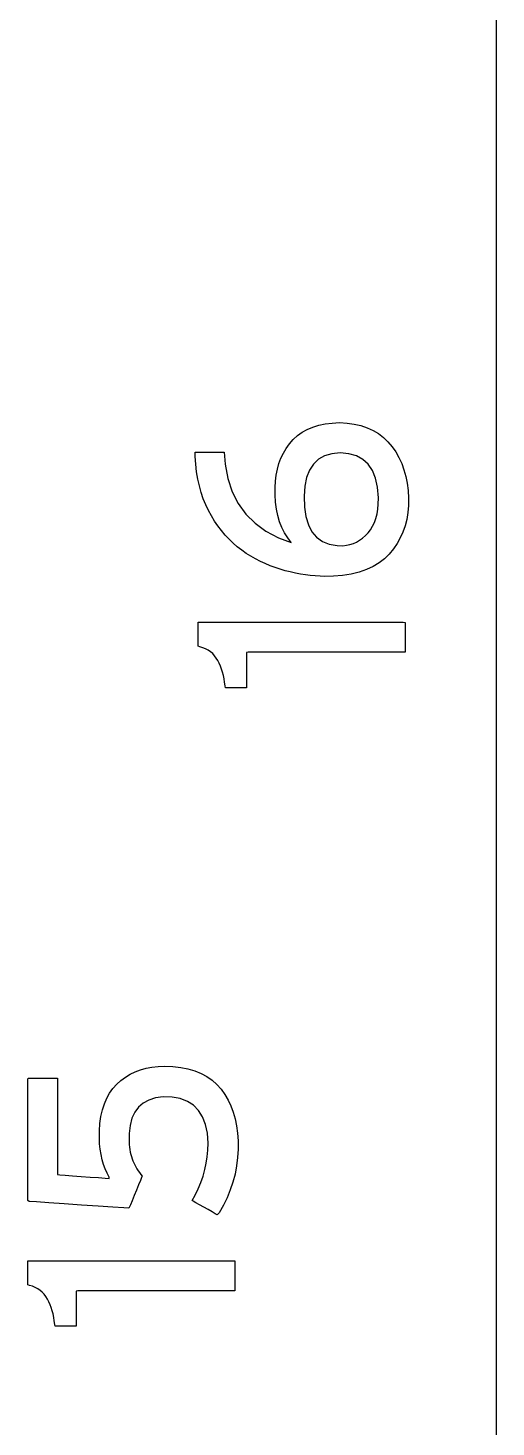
# Model space of a CAD drawing. Extents: x 1 to 47.7, y 0.2 to 35.
# Drawn here: x 37.759 to 37.978, y 7.206 to 7.863 of the extents above; entities that cross this region are included whole.
import ezdxf

# ---------------------------------------------------------------- set-up
doc = ezdxf.new("R2010")
doc.units = 0
doc.header["$MEASUREMENT"] = 0
doc.layers.add('8_0_____DWG', color=7, linetype='CONTINUOUS')

msp = doc.modelspace()

# ---------------------------------------------------------------- linework, layer by layer
at = {"layer": '8_0_____DWG'}
msp.add_lwpolyline([(37.97843, 8.00818), (37.97843, 7.8244), (37.97843, 7.64214), (37.97843, 7.4615), (37.97843, 7.28258), (37.97843, 7.10547), (37.97843, 6.93027), (37.97843, 6.75707), (37.97843, 6.58597), (37.97843, 6.50123), (37.97843, 6.41706), (37.97843, 6.33346), (37.97843, 6.25044), (37.97843, 6.16801), (37.97843, 6.0862), (37.97843, 6.005), (37.97843, 5.92444), (37.97843, 5.84452), (37.97843, 5.76525), (37.97843, 5.68665), (37.97843, 5.60873), (37.97843, 5.5315), (37.97843, 5.45498), (37.97843, 5.37917)], dxfattribs=at)
for points in [[(37.90493, 7.67741), (37.90848, 7.67721), (37.91183, 7.67676), (37.91497, 7.67603), (37.91791, 7.67504), (37.92065, 7.67378), (37.92318, 7.67226), (37.92551, 7.67046), (37.92764, 7.66841), (37.92957, 7.6661), (37.93131, 7.66361), (37.93283, 7.66098), (37.93413, 7.65819), (37.9352, 7.65525), (37.93606, 7.65215), (37.9367, 7.64891), (37.93711, 7.6455), (37.93731, 7.64195), (37.93728, 7.63844), (37.937, 7.63512), (37.93649, 7.63194), (37.93573, 7.6289), (37.93472, 7.62599), (37.93347, 7.62321), (37.93198, 7.62057), (37.93024, 7.61806), (37.92826, 7.61568), (37.92603, 7.61345), (37.9235, 7.61149), (37.92067, 7.60979), (37.91754, 7.60836), (37.91412, 7.60719), (37.91039, 7.60629), (37.90637, 7.60566), (37.90206, 7.60529), (37.89802, 7.60519), (37.89577, 7.60524), (37.89349, 7.60538), (37.8912, 7.60559), (37.88888, 7.60589), (37.88654, 7.60626), (37.88418, 7.60671), (37.88179, 7.60724), (37.87938, 7.60785), (37.87697, 7.60853), (37.87462, 7.60931), (37.87229, 7.61019), (37.87, 7.61116), (37.86773, 7.61222), (37.8655, 7.61338), (37.8633, 7.61464), (37.86112, 7.61599), (37.85898, 7.61744), (37.8569, 7.61906), (37.85491, 7.6208), (37.853, 7.62265), (37.85118, 7.62461), (37.84944, 7.62668), (37.84778, 7.62887), (37.84621, 7.63116), (37.84472, 7.63357), (37.84332, 7.63609), (37.84205, 7.63876), (37.84091, 7.64157), (37.83992, 7.64453), (37.83907, 7.64764), (37.83837, 7.65089), (37.8378, 7.65429), (37.83739, 7.65783), (37.83711, 7.66151), (37.83713, 7.66356), (37.83805, 7.66356), (37.8397, 7.66356), (37.84181, 7.66356), (37.84414, 7.66356), (37.84645, 7.66356), (37.84848, 7.66356), (37.84998, 7.66356), (37.85069, 7.66356), (37.85117, 7.65791), (37.85243, 7.65111), (37.85447, 7.64493), (37.85728, 7.63937), (37.86086, 7.63442), (37.86522, 7.6301), (37.87035, 7.62639), (37.87626, 7.6233), (37.88225, 7.62115), (37.88058, 7.62328), (37.87911, 7.6256), (37.87785, 7.6281), (37.87679, 7.63081), (37.87594, 7.6337), (37.8753, 7.63679), (37.87486, 7.64007), (37.87463, 7.64355), (37.87461, 7.64695), (37.87478, 7.64992), (37.87514, 7.65278), (37.8757, 7.65552), (37.87646, 7.65814), (37.8774, 7.66065), (37.87854, 7.66305), (37.87988, 7.66533), (37.88141, 7.66749), (37.88316, 7.66951), (37.88514, 7.67131), (37.88734, 7.67288), (37.88974, 7.67421), (37.89236, 7.67531), (37.89518, 7.67618), (37.89822, 7.67682), (37.90147, 7.67723)], [(37.90521, 7.66317), (37.9013, 7.6628), (37.89791, 7.6618), (37.89503, 7.66019), (37.89266, 7.65796), (37.8908, 7.6551), (37.88945, 7.65162), (37.88862, 7.64753), (37.8883, 7.64281), (37.88846, 7.63773), (37.88912, 7.63323), (37.89029, 7.62937), (37.89197, 7.62615), (37.89416, 7.62357), (37.89686, 7.62162), (37.90006, 7.62032), (37.90378, 7.61965), (37.90647, 7.61959), (37.90819, 7.61977), (37.90983, 7.62011), (37.91141, 7.62062), (37.91292, 7.62129), (37.91436, 7.62213), (37.91574, 7.62313), (37.91704, 7.6243), (37.9183, 7.62563), (37.91945, 7.62711), (37.92045, 7.62874), (37.9213, 7.63051), (37.92199, 7.63243), (37.92253, 7.6345), (37.92291, 7.63671), (37.92314, 7.63908), (37.92319, 7.64213), (37.92277, 7.64704), (37.92182, 7.65129), (37.92035, 7.65489), (37.91836, 7.65785), (37.91585, 7.66015), (37.91282, 7.66181), (37.90927, 7.66281)], [(37.93576, 7.56958), (37.93291, 7.56958), (37.92533, 7.56958), (37.91447, 7.56958), (37.90178, 7.56958), (37.88874, 7.56958), (37.87678, 7.56958), (37.86738, 7.56958), (37.86198, 7.56958), (37.86123, 7.56941), (37.86123, 7.5682), (37.86123, 7.5661), (37.86123, 7.56342), (37.86123, 7.5605), (37.86123, 7.55765), (37.86123, 7.55522), (37.86123, 7.55352), (37.86123, 7.55288), (37.86085, 7.55288), (37.85983, 7.55288), (37.85836, 7.55288), (37.85666, 7.55288), (37.8549, 7.55288), (37.85329, 7.55288), (37.85202, 7.55288), (37.8513, 7.55288), (37.85112, 7.55375), (37.85093, 7.55544), (37.85067, 7.55707), (37.85034, 7.55865), (37.84995, 7.56016), (37.8495, 7.56162), (37.84898, 7.56302), (37.84839, 7.56435), (37.84774, 7.56563), (37.84703, 7.56682), (37.84623, 7.5679), (37.84532, 7.56887), (37.84432, 7.56973), (37.84322, 7.57048), (37.84202, 7.57113), (37.84072, 7.57167), (37.83932, 7.5721), (37.83858, 7.57239), (37.83858, 7.57322), (37.83858, 7.57466), (37.83858, 7.57649), (37.83858, 7.57849), (37.83858, 7.58043), (37.83858, 7.58209), (37.83858, 7.58325), (37.83858, 7.58369), (37.8423, 7.58369), (37.85219, 7.58369), (37.86635, 7.58369), (37.88289, 7.58369), (37.8999, 7.58369), (37.91549, 7.58369), (37.92775, 7.58369), (37.93479, 7.58369), (37.93576, 7.58355), (37.93576, 7.58252), (37.93576, 7.58074), (37.93576, 7.57848), (37.93576, 7.57601), (37.93576, 7.57361), (37.93576, 7.57156), (37.93576, 7.57012)], [(37.82274, 7.37503), (37.82664, 7.37486), (37.83029, 7.37444), (37.83371, 7.37376), (37.8369, 7.37281), (37.83984, 7.37161), (37.84255, 7.37014), (37.84503, 7.36842), (37.84726, 7.36643), (37.84926, 7.36419), (37.85103, 7.36176), (37.85258, 7.35916), (37.85391, 7.35638), (37.85502, 7.35344), (37.85591, 7.35033), (37.85658, 7.34704), (37.85703, 7.34359), (37.85727, 7.33997), (37.85728, 7.33609), (37.85704, 7.33211), (37.85656, 7.3282), (37.85582, 7.32437), (37.85484, 7.3206), (37.85361, 7.3169), (37.85212, 7.31327), (37.85039, 7.30972), (37.84841, 7.30623), (37.8475, 7.30519), (37.84656, 7.30573), (37.84504, 7.30659), (37.84315, 7.30767), (37.8411, 7.30883), (37.83912, 7.30996), (37.83741, 7.31093), (37.83618, 7.31163), (37.83566, 7.31193), (37.83708, 7.31453), (37.8385, 7.31748), (37.83974, 7.32045), (37.84079, 7.32343), (37.84165, 7.32644), (37.84232, 7.32946), (37.8428, 7.3325), (37.84309, 7.33556), (37.84318, 7.33886), (37.84282, 7.34357), (37.84195, 7.34771), (37.84059, 7.35127), (37.83872, 7.35427), (37.83636, 7.35669), (37.8335, 7.35853), (37.83013, 7.35981), (37.82627, 7.3605), (37.82212, 7.36059), (37.81854, 7.36011), (37.8154, 7.35915), (37.81272, 7.35772), (37.81049, 7.35581), (37.80871, 7.35342), (37.80738, 7.35056), (37.8065, 7.34722), (37.80607, 7.34341), (37.80604, 7.34083), (37.80608, 7.33954), (37.80616, 7.33828), (37.80627, 7.33706), (37.80643, 7.33588), (37.80662, 7.33473), (37.80686, 7.33363), (37.80713, 7.33256), (37.80745, 7.33152), (37.80783, 7.33054), (37.80826, 7.32957), (37.80872, 7.32863), (37.80921, 7.3277), (37.80973, 7.32679), (37.81029, 7.3259), (37.81088, 7.32503), (37.8115, 7.32417), (37.81215, 7.32334), (37.81193, 7.3228), (37.81134, 7.32135), (37.81049, 7.31927), (37.80949, 7.31682), (37.80845, 7.31426), (37.80748, 7.31187), (37.80668, 7.30991), (37.80617, 7.30864), (37.80594, 7.30831), (37.80353, 7.30848), (37.79844, 7.30882), (37.79154, 7.30929), (37.78365, 7.30982), (37.77562, 7.31037), (37.76829, 7.31086), (37.7625, 7.31126), (37.7591, 7.31149), (37.75856, 7.31195), (37.75856, 7.31571), (37.75856, 7.32249), (37.75856, 7.33126), (37.75856, 7.341), (37.75856, 7.35069), (37.75856, 7.35929), (37.75856, 7.36579), (37.75856, 7.36914), (37.75879, 7.36938), (37.75987, 7.36938), (37.76161, 7.36938), (37.76378, 7.36938), (37.76613, 7.36938), (37.76841, 7.36938), (37.77038, 7.36938), (37.77178, 7.36938), (37.77239, 7.36938), (37.77239, 7.36809), (37.77239, 7.364), (37.77239, 7.35791), (37.77239, 7.35061), (37.77239, 7.34291), (37.77239, 7.33561), (37.77239, 7.32952), (37.77239, 7.32544), (37.7724, 7.32414), (37.77348, 7.32406), (37.77599, 7.32387), (37.7795, 7.32361), (37.78357, 7.3233), (37.78775, 7.32299), (37.79163, 7.3227), (37.79475, 7.32247), (37.79667, 7.32232), (37.79671, 7.32289), (37.7957, 7.32476), (37.79482, 7.32676), (37.79406, 7.32888), (37.79342, 7.33112), (37.7929, 7.33349), (37.79251, 7.33599), (37.79223, 7.33861), (37.79209, 7.34135), (37.79211, 7.34464), (37.79237, 7.34813), (37.79285, 7.35141), (37.79354, 7.35447), (37.79445, 7.35732), (37.79558, 7.35996), (37.79692, 7.36238), (37.79848, 7.36459), (37.80025, 7.36658), (37.80221, 7.36836), (37.80431, 7.36992), (37.80654, 7.37127), (37.80891, 7.37242), (37.81141, 7.37336), (37.81404, 7.37409), (37.81681, 7.37461), (37.81971, 7.37492)], [(37.85574, 7.26957), (37.85289, 7.26957), (37.8453, 7.26957), (37.83444, 7.26957), (37.82176, 7.26957), (37.80871, 7.26957), (37.79676, 7.26957), (37.78735, 7.26957), (37.78195, 7.26957), (37.78121, 7.26941), (37.78121, 7.2682), (37.78121, 7.26609), (37.78121, 7.26341), (37.78121, 7.26049), (37.78121, 7.25765), (37.78121, 7.25521), (37.78121, 7.25351), (37.78121, 7.25288), (37.78083, 7.25288), (37.7798, 7.25288), (37.77834, 7.25288), (37.77663, 7.25288), (37.77488, 7.25288), (37.77327, 7.25288), (37.772, 7.25288), (37.77127, 7.25288), (37.7711, 7.25374), (37.77091, 7.25543), (37.77065, 7.25706), (37.77032, 7.25864), (37.76993, 7.26015), (37.76947, 7.26161), (37.76895, 7.26301), (37.76837, 7.26435), (37.76771, 7.26562), (37.76701, 7.26681), (37.7662, 7.26789), (37.7653, 7.26886), (37.7643, 7.26972), (37.7632, 7.27048), (37.76199, 7.27112), (37.76069, 7.27166), (37.7593, 7.27209), (37.75856, 7.27238), (37.75856, 7.27321), (37.75856, 7.27465), (37.75856, 7.27648), (37.75856, 7.27848), (37.75856, 7.28042), (37.75856, 7.28208), (37.75856, 7.28324), (37.75856, 7.28368), (37.76228, 7.28368), (37.77217, 7.28368), (37.78633, 7.28368), (37.80287, 7.28368), (37.81988, 7.28368), (37.83547, 7.28368), (37.84773, 7.28368), (37.85477, 7.28368), (37.85574, 7.28354), (37.85574, 7.28252), (37.85574, 7.28073), (37.85574, 7.27847), (37.85574, 7.276), (37.85574, 7.2736), (37.85574, 7.27155), (37.85574, 7.27011)]]:
    msp.add_lwpolyline(points, close=True, dxfattribs=at)

doc.saveas('drawing.dxf')
